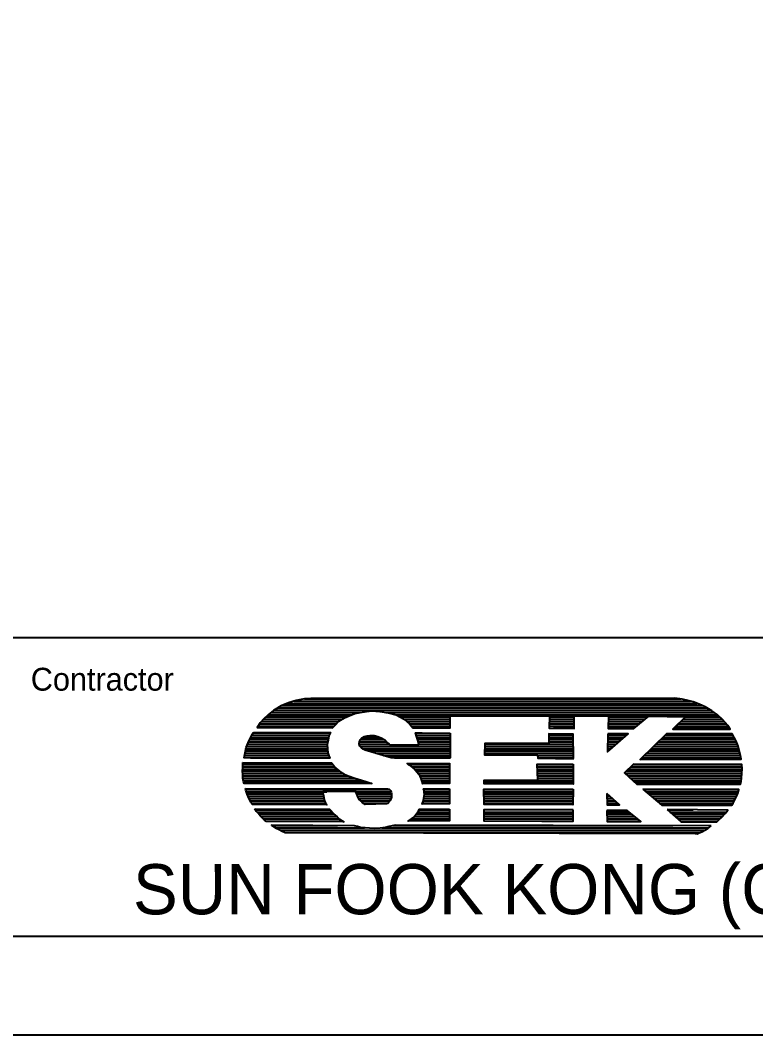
# Model space of a CAD drawing. Extents: x 811101.77 to 811103.08, y 822273.92 to 822274.76.
# Drawn here: x 811102.3531 to 811102.5023, y 822273.9159 to 822274.1219 of the extents above; entities that cross this region are included whole.
import ezdxf

# ---------------------------------------------------------------- set-up
doc = ezdxf.new("R2010")
doc.units = 0
doc.layers.add('Level 1', color=7, linetype='Continuous')
doc.layers.add('Level 63', color=7, linetype='Continuous')

# ---------------------------------------------------------------- blocks, each defined once
blk = doc.blocks.new('SC1705')
at = {"layer": 'Level 1'}
for p, q in [((96.28, 453.75), (328.79, 453.75)), ((99.35, 455), (325.63, 455)), ((103.29, 456.25), (322.06, 456.25)), ((109.01, 457.5), (316.73, 457.5)), ((89.05, 448.75), (135.17, 448.75)), ((90.69, 450), (139.67, 450)), ((92.38, 451.25), (333.4, 451.25)), ((94.32, 452.5), (331.35, 452.5)), ((153.99, 450), (335.25, 450)), ((159.44, 448.75), (337.04, 448.75)), ((83.47, 442.5), (125.5, 442.5)), ((84.27, 443.75), (126.7, 443.75)), ((85.28, 445), (127.87, 445)), ((86.48, 446.25), (129.85, 446.25)), ((87.76, 447.5), (132.28, 447.5)), ((161.84, 447.5), (189.49, 447.5)), ((164.07, 446.25), (189.49, 446.25)), ((165.56, 445), (189.48, 445)), ((167.04, 443.75), (189.48, 443.75)), ((168.07, 442.5), (189.47, 442.5)), ((244.16, 442.5), (257.79, 442.5)), ((244.17, 443.75), (257.8, 443.75)), ((244.18, 445), (257.81, 445)), ((244.19, 446.25), (257.82, 446.25)), ((244.2, 447.5), (257.83, 447.5)), ((276.65, 442.5), (292.34, 442.5)), ((276.68, 443.75), (293.87, 443.75)), ((276.7, 445), (295.4, 445)), ((276.73, 446.25), (296.94, 446.25)), ((276.76, 447.5), (298.47, 447.5)), ((314.12, 442.5), (342.81, 442.5)), ((315.4, 443.75), (341.8, 443.75)), ((316.69, 445), (340.73, 445)), ((317.97, 446.25), (339.64, 446.25)), ((319.25, 447.5), (338.34, 447.5)), ((79.98, 437.5), (122.69, 437.5)), ((80.75, 438.75), (123.31, 438.75)), ((170.38, 438.75), (174.06, 438.75)), ((170.64, 437.5), (189.39, 437.5)), ((243.96, 437.5), (257.39, 437.5)), ((246.48, 441.25), (257.79, 441.25)), ((276.41, 437.5), (286.69, 437.5)), ((276.62, 441.25), (290.8, 441.25)), ((308.1, 437.5), (345.41, 437.5)), ((312.84, 441.25), (343.6, 441.25)), ((77.62, 432.5), (121.65, 432.5)), ((78.12, 433.75), (121.94, 433.75)), ((78.72, 435), (122.21, 435)), ((79.34, 436.25), (122.38, 436.25)), ((139.35, 432.5), (155.8, 432.5)), ((139.45, 433.75), (154.46, 433.75)), ((139.88, 435), (153.12, 435)), ((141.07, 436.25), (150.94, 436.25)), ((171.03, 436.25), (189.4, 436.25)), ((171.44, 435), (189.4, 435)), ((171.87, 433.75), (189.4, 433.75)), ((172.05, 432.5), (189.4, 432.5)), ((208.51, 432.5), (257.44, 432.5)), ((243.96, 436.25), (257.4, 436.25)), ((243.97, 435), (257.42, 435)), ((243.97, 433.75), (257.43, 433.75)), ((276.34, 432.5), (281.05, 432.5)), ((276.36, 433.75), (282.46, 433.75)), ((276.37, 435), (283.87, 435)), ((276.39, 436.25), (285.28, 436.25)), ((302.97, 432.5), (347.87, 432.5)), ((304.25, 433.75), (347.4, 433.75)), ((305.53, 435), (346.77, 435)), ((306.81, 436.25), (346.09, 436.25)), ((76, 426.25), (122.46, 426.25)), ((76.23, 427.5), (121.97, 427.5)), ((76.52, 428.75), (121.85, 428.75)), ((76.82, 430), (121.79, 430)), ((77.18, 431.25), (121.69, 431.25)), ((139.72, 431.25), (189.4, 431.25)), ((141.02, 430), (189.41, 430)), ((144.15, 428.75), (189.41, 428.75)), ((148.41, 427.5), (189.41, 427.5)), ((152.67, 426.25), (189.41, 426.25)), ((208.44, 427.5), (257.5, 427.5)), ((208.45, 428.75), (257.48, 428.75)), ((208.47, 430), (257.47, 430)), ((208.49, 431.25), (257.46, 431.25)), ((237.73, 426.25), (257.51, 426.25)), ((276.28, 428.75), (276.82, 428.75)), ((276.3, 430), (278.23, 430)), ((276.32, 431.25), (279.64, 431.25)), ((296.56, 426.25), (349.67, 426.25)), ((297.84, 427.5), (349.35, 427.5)), ((299.12, 428.75), (349.03, 428.75)), ((300.4, 430), (348.68, 430)), ((301.68, 431.25), (348.33, 431.25)), ((75.06, 421.25), (124.81, 421.25)), ((79.22, 425), (122.95, 425)), ((158.83, 425), (189.41, 425)), ((166.34, 421.25), (189.16, 421.25)), ((237.51, 421.25), (257.31, 421.25)), ((237.79, 425), (257.52, 425)), ((290.34, 421.25), (350.36, 421.25)), ((295.27, 425), (349.85, 425)), ((74.94, 417.5), (128.66, 417.5)), ((74.97, 418.75), (127, 418.75)), ((74.97, 416.25), (130.54, 416.25)), ((75.01, 420), (125.82, 420)), ((75.03, 415), (133.34, 415)), ((168.3, 420), (189.16, 420)), ((169.71, 418.75), (189.15, 418.75)), ((170.73, 417.5), (189.14, 417.5)), ((171.87, 416.25), (189.14, 416.25)), ((172.72, 415), (189.13, 415)), ((237.55, 420), (257.31, 420)), ((237.58, 418.75), (257.31, 418.75)), ((237.62, 417.5), (257.32, 417.5)), ((237.66, 416.25), (257.32, 416.25)), ((237.7, 415), (257.32, 415)), ((286.02, 416.25), (350.44, 416.25)), ((286.52, 417.5), (350.46, 417.5)), ((287.42, 415), (350.3, 415)), ((287.79, 418.75), (350.48, 418.75)), ((289.07, 420), (350.42, 420)), ((75.12, 413.75), (136.85, 413.75)), ((75.35, 412.5), (140.79, 412.5)), ((75.68, 411.25), (144.77, 411.25)), ((173.37, 413.75), (189.13, 413.75)), ((173.78, 412.5), (189.12, 412.5)), ((174.16, 411.25), (189.12, 411.25)), ((208.2, 411.25), (257.33, 411.25)), ((208.22, 412.5), (257.33, 412.5)), ((237.73, 413.75), (257.33, 413.75)), ((288.82, 413.75), (350.16, 413.75)), ((290.22, 412.5), (350.01, 412.5)), ((291.61, 411.25), (349.83, 411.25)), ((76.65, 407.5), (155.87, 407.5)), ((77.04, 406.25), (121.37, 406.25)), ((77.46, 405), (119.27, 405)), ((77.99, 403.75), (119.56, 403.75)), ((137.24, 406.25), (156.74, 406.25)), ((137.91, 405), (157.06, 405)), ((138.41, 403.75), (157.07, 403.75)), ((174.84, 407.5), (189.12, 407.5)), ((175.02, 403.75), (189.12, 403.75)), ((175.1, 406.25), (189.12, 406.25)), ((175.21, 405), (189.12, 405)), ((208.07, 407.5), (257.26, 407.5)), ((208.1, 406.25), (257.25, 406.25)), ((208.14, 405), (257.24, 405)), ((208.17, 403.75), (257.24, 403.75)), ((275.87, 405), (276.08, 405)), ((275.9, 403.75), (277.5, 403.75)), ((296.03, 407.5), (348.78, 407.5)), ((297.49, 406.25), (348.4, 406.25)), ((298.95, 405), (347.99, 405)), ((300.41, 403.75), (347.51, 403.75)), ((78.51, 402.5), (119.84, 402.5)), ((79.06, 401.25), (120.12, 401.25)), ((79.74, 400), (120.74, 400)), ((139, 402.5), (156.83, 402.5)), ((140, 401.25), (156.15, 401.25)), ((141.2, 400), (155.26, 400)), ((174.2, 400), (189.12, 400)), ((174.66, 401.25), (189.12, 401.25)), ((174.91, 402.5), (189.12, 402.5)), ((208.2, 402.5), (257.23, 402.5)), ((208.24, 401.25), (257.22, 401.25)), ((208.27, 400), (257.22, 400)), ((275.94, 402.5), (278.92, 402.5)), ((275.98, 401.25), (280.34, 401.25)), ((276.02, 400), (281.75, 400)), ((301.87, 402.5), (346.81, 402.5)), ((303.33, 401.25), (346.2, 401.25)), ((304.79, 400), (345.68, 400)), ((81.96, 396.25), (123.24, 396.25)), ((82.91, 395), (124.32, 395)), ((83.95, 393.75), (125.49, 393.75)), ((84.95, 392.5), (126.93, 392.5)), ((169.56, 392.5), (189.1, 392.5)), ((170.55, 393.75), (189.11, 393.75)), ((171.52, 395), (189.11, 395)), ((172.3, 396.25), (189.12, 396.25)), ((208.07, 395), (257.32, 395)), ((208.07, 393.75), (257.3, 393.75)), ((208.08, 392.5), (257.29, 392.5)), ((275.96, 395), (288.3, 395)), ((275.97, 393.75), (289.83, 393.75)), ((275.97, 392.5), (291.36, 392.5)), ((309.3, 396.25), (323.57, 396.25)), ((310.73, 395), (341.85, 395)), ((312.16, 393.75), (340.86, 393.75)), ((313.59, 392.5), (339.72, 392.5)), ((86.21, 391.25), (128.26, 391.25)), ((87.74, 390), (130.33, 390)), ((91.27, 387.5), (127.24, 387.5)), ((158.07, 387.5), (312.31, 387.5)), ((168.04, 391.25), (189.09, 391.25)), ((208.08, 391.25), (257.27, 391.25)), ((240.11, 390), (257.25, 390)), ((275.98, 391.25), (292.88, 391.25)), ((275.99, 390), (294.41, 390)), ((315.02, 391.25), (338.37, 391.25)), ((316.45, 390), (336.97, 390)), ((93.19, 386.25), (142.27, 386.25)), ((95.78, 385), (329.91, 385)), ((98.78, 383.75), (327.38, 383.75)), ((151.76, 386.25), (332.06, 386.25))]:
    blk.add_line(p, q, dxfattribs=at)

msp = doc.modelspace()

# ---------------------------------------------------------------- linework, layer by layer
at = {"layer": 'Level 1'}
msp.add_lwpolyline([(811101.7719, 822273.9159), (811102.9599, 822273.9159), (811102.9599, 822274.7569), (811101.7719, 822274.7569)], close=True, dxfattribs=at)
for points in [[(811102.4012, 822273.97828), (811102.41639, 822273.9782), (811102.41702, 822273.97884), (811102.41771, 822273.97957), (811102.41883, 822273.98024), (811102.41977, 822273.98065), (811102.42093, 822273.98114), (811102.42206, 822273.98136), (811102.4233, 822273.98158), (811102.42442, 822273.98167), (811102.42602, 822273.98156), (811102.42782, 822273.98125), (811102.42937, 822273.98086), (811102.43096, 822273.97997), (811102.43208, 822273.97903), (811102.43272, 822273.97824), (811102.44031, 822273.9782), (811102.44032, 822273.98069), (811102.46044, 822273.98066), (811102.46043, 822273.97814), (811102.46544, 822273.97808), (811102.46546, 822273.98062), (811102.47242, 822273.98066), (811102.47237, 822273.97812), (811102.47756, 822273.97811), (811102.4806, 822273.98059), (811102.48806, 822273.98044), (811102.48551, 822273.97795), (811102.49714, 822273.97793), (811102.49664, 822273.9787), (811102.49558, 822273.97994), (811102.4946, 822273.98088), (811102.49343, 822273.9817), (811102.49208, 822273.98253), (811102.49083, 822273.98301), (811102.48965, 822273.98349), (811102.48856, 822273.98379), (811102.4874, 822273.98408), (811102.48589, 822273.98424), (811102.41201, 822273.98417), (811102.41077, 822273.98412), (811102.40903, 822273.98377), (811102.40748, 822273.98332), (811102.40602, 822273.98272), (811102.40447, 822273.98173), (811102.40336, 822273.98088), (811102.40251, 822273.98006), (811102.40175, 822273.97927), (811102.40112, 822273.97828), (811102.4012, 822273.97828)], [(811102.40036, 822273.97729), (811102.41599, 822273.97725), (811102.41568, 822273.97662), (811102.41555, 822273.97572), (811102.41534, 822273.97484), (811102.41542, 822273.97395), (811102.41545, 822273.97314), (811102.41569, 822273.97255), (811102.41586, 822273.97209), (811102.39848, 822273.97216), (811102.39867, 822273.97317), (811102.39892, 822273.97422), (811102.39927, 822273.97521), (811102.39968, 822273.97605), (811102.40004, 822273.97676), (811102.40036, 822273.97729)], [(811102.44028, 822273.97717), (811102.44029, 822273.97213), (811102.42834, 822273.97215), (811102.42302, 822273.97371), (811102.42262, 822273.9739), (811102.42228, 822273.97414), (811102.42195, 822273.97451), (811102.42186, 822273.97496), (811102.42192, 822273.97544), (811102.42208, 822273.97585), (811102.42236, 822273.97621), (811102.42283, 822273.97647), (811102.42348, 822273.97661), (811102.42409, 822273.97669), (811102.42491, 822273.97665), (811102.42563, 822273.97647), (811102.42633, 822273.97622), (811102.42701, 822273.97579), (811102.42752, 822273.97528), (811102.42791, 822273.97492), (811102.42808, 822273.97476), (811102.43373, 822273.97481), (811102.43389, 822273.97486), (811102.43394, 822273.97505), (811102.43365, 822273.9759), (811102.43345, 822273.97654), (811102.43331, 822273.977), (811102.43328, 822273.97722), (811102.44028, 822273.97717)], [(811102.46534, 822273.97204), (811102.46529, 822273.97696), (811102.46035, 822273.97702), (811102.46036, 822273.97513), (811102.44731, 822273.97506), (811102.44728, 822273.97277), (811102.45806, 822273.97271), (811102.45809, 822273.97205), (811102.46527, 822273.97195), (811102.46534, 822273.97204)], [(811102.47229, 822273.97703), (811102.47224, 822273.97335), (811102.4764, 822273.97704), (811102.47229, 822273.97703)], [(811102.48424, 822273.97703), (811102.4789, 822273.97183), (811102.49934, 822273.97188), (811102.49925, 822273.97255), (811102.49903, 822273.97342), (811102.49873, 822273.9745), (811102.49836, 822273.97549), (811102.49753, 822273.97702), (811102.48424, 822273.97703)], [(811102.39824, 822273.97118), (811102.41625, 822273.97109), (811102.41665, 822273.97063), (811102.41703, 822273.97014), (811102.41747, 822273.96972), (811102.41814, 822273.96925), (811102.41879, 822273.96883), (811102.41978, 822273.96842), (811102.42095, 822273.96801), (811102.42229, 822273.96759), (811102.42341, 822273.96724), (811102.42442, 822273.96692), (811102.3985, 822273.96695), (811102.39837, 822273.96736), (811102.39824, 822273.96802), (811102.39819, 822273.96874), (811102.39818, 822273.96946), (811102.3982, 822273.97027), (811102.39824, 822273.97118)], [(811102.4402, 822273.97103), (811102.44018, 822273.96694), (811102.43475, 822273.96687), (811102.43461, 822273.96731), (811102.43443, 822273.96794), (811102.43419, 822273.9684), (811102.43391, 822273.96885), (811102.43358, 822273.96919), (811102.4332, 822273.96965), (811102.43289, 822273.97004), (811102.43236, 822273.97043), (811102.43188, 822273.97069), (811102.43157, 822273.97101), (811102.4402, 822273.97103)], [(811102.46526, 822273.97086), (811102.46527, 822273.96676), (811102.44719, 822273.96685), (811102.44721, 822273.96763), (811102.45807, 822273.96762), (811102.45798, 822273.97088), (811102.46526, 822273.97086)], [(811102.4775, 822273.97086), (811102.47568, 822273.96907), (811102.4782, 822273.96681), (811102.49925, 822273.9668), (811102.49934, 822273.96735), (811102.49943, 822273.9681), (811102.49953, 822273.96896), (811102.49954, 822273.96989), (811102.49949, 822273.9708), (811102.4775, 822273.97086)], [(811102.39877, 822273.96591), (811102.42761, 822273.96587), (811102.42791, 822273.96576), (811102.42816, 822273.96548), (811102.4283, 822273.96519), (811102.42839, 822273.9648), (811102.4284, 822273.96447), (811102.42837, 822273.96415), (811102.42828, 822273.96376), (811102.42811, 822273.9635), (811102.42791, 822273.96322), (811102.42773, 822273.96296), (811102.42736, 822273.96279), (811102.42306, 822273.96269), (811102.42285, 822273.96281), (811102.42249, 822273.96298), (811102.42214, 822273.96339), (811102.42183, 822273.96369), (811102.42156, 822273.96425), (811102.42137, 822273.96473), (811102.42128, 822273.96493), (811102.42107, 822273.9653), (811102.41446, 822273.96525), (811102.41444, 822273.96501), (811102.41456, 822273.96446), (811102.41467, 822273.96398), (811102.41481, 822273.96338), (811102.41499, 822273.96301), (811102.41525, 822273.9626), (811102.40015, 822273.96266), (811102.39981, 822273.96316), (811102.39958, 822273.96368), (811102.39933, 822273.96426), (811102.39911, 822273.96479), (811102.39892, 822273.96535), (811102.39883, 822273.9656), (811102.39877, 822273.96591)], [(811102.44018, 822273.96581), (811102.44018, 822273.96277), (811102.43463, 822273.96274), (811102.43469, 822273.96295), (811102.43483, 822273.96327), (811102.43495, 822273.96385), (811102.435, 822273.96436), (811102.43507, 822273.96474), (811102.43504, 822273.96511), (811102.435, 822273.9655), (811102.43488, 822273.96587), (811102.44018, 822273.96581)], [(811102.46524, 822273.96576), (811102.46523, 822273.96259), (811102.44723, 822273.96265), (811102.44715, 822273.96577), (811102.46524, 822273.96576)], [(811102.47209, 822273.96487), (811102.47216, 822273.96256), (811102.47467, 822273.96259), (811102.47209, 822273.96487)], [(811102.47944, 822273.96577), (811102.48324, 822273.96252), (811102.49749, 822273.96252), (811102.49777, 822273.96295), (811102.49806, 822273.96365), (811102.49849, 822273.96441), (811102.49874, 822273.96513), (811102.49892, 822273.96574), (811102.47944, 822273.96577)], [(811102.40063, 822273.96176), (811102.41579, 822273.96173), (811102.4161, 822273.96143), (811102.41646, 822273.96097), (811102.41688, 822273.96055), (811102.41737, 822273.96014), (811102.41782, 822273.95971), (811102.41875, 822273.95916), (811102.40291, 822273.95926), (811102.40265, 822273.95946), (811102.40219, 822273.95985), (811102.40173, 822273.96033), (811102.40132, 822273.96089), (811102.401, 822273.96124), (811102.40063, 822273.96176)], [(811102.44018, 822273.96169), (811102.44017, 822273.95934), (811102.43181, 822273.95929), (811102.43203, 822273.9595), (811102.43245, 822273.95975), (811102.43292, 822273.96012), (811102.43331, 822273.96061), (811102.43362, 822273.96097), (811102.43385, 822273.96136), (811102.43407, 822273.96168), (811102.44018, 822273.96169)], [(811102.46528, 822273.96155), (811102.44715, 822273.96155), (811102.44715, 822273.95932), (811102.46524, 822273.95925), (811102.46528, 822273.96155)], [(811102.47212, 822273.96147), (811102.47214, 822273.95923), (811102.47901, 822273.9592), (811102.47624, 822273.96147), (811102.47212, 822273.96147)], [(811102.48433, 822273.96162), (811102.48718, 822273.95913), (811102.49442, 822273.95914), (811102.49487, 822273.95955), (811102.49547, 822273.96008), (811102.49613, 822273.9608), (811102.49665, 822273.96151), (811102.48433, 822273.96162)], [(811102.49325, 822273.95835), (811102.42921, 822273.95844), (811102.4289, 822273.95839), (811102.42794, 822273.95817), (811102.42721, 822273.95798), (811102.42609, 822273.95786), (811102.42491, 822273.9578), (811102.42392, 822273.95782), (811102.42302, 822273.95789), (811102.4221, 822273.95802), (811102.42149, 822273.9582), (811102.42087, 822273.95833), (811102.40405, 822273.95845), (811102.40496, 822273.95785), (811102.40559, 822273.95759), (811102.40621, 822273.95722), (811102.40682, 822273.95699), (811102.40729, 822273.95694), (811102.49, 822273.95675), (811102.49044, 822273.95673), (811102.49085, 822273.95688), (811102.49136, 822273.95714), (811102.49202, 822273.95746), (811102.49261, 822273.95778), (811102.49295, 822273.95804), (811102.49325, 822273.95835)]]:
    msp.add_lwpolyline(points, dxfattribs=at)
at = {"layer": 'Level 63'}
msp.add_line((811102.9399, 822273.9965), (811101.7899, 822273.9965), dxfattribs=at)
msp.add_lwpolyline([(811101.7899, 822273.9359), (811102.9399, 822273.9359), (811102.9399, 822274.7369), (811101.7899, 822274.7369)], close=True, dxfattribs=at)

# ---------------------------------------------------------------- block references
at = {"layer": 'Level 1', "xscale": 0.0003678564987315269, "yscale": 0.0003678564987315167, "rotation": -8.271494396759264e-08}
msp.add_blockref('SC1705', (811102.37061, 822273.81582), dxfattribs=at)

# ---------------------------------------------------------------- texts
at = {"layer": 'Level 1'}
msp.add_text('SUN FOOK KONG (CIVIL) LTD.', height=0.0101932, rotation=0.0167, dxfattribs=at).set_placement((811102.37592, 822273.94035))
at = {"layer": 'Level 63'}
msp.add_text('Contractor', height=0.004649, dxfattribs=at).set_placement((811102.35518, 822273.98578))

doc.saveas('drawing.dxf')
